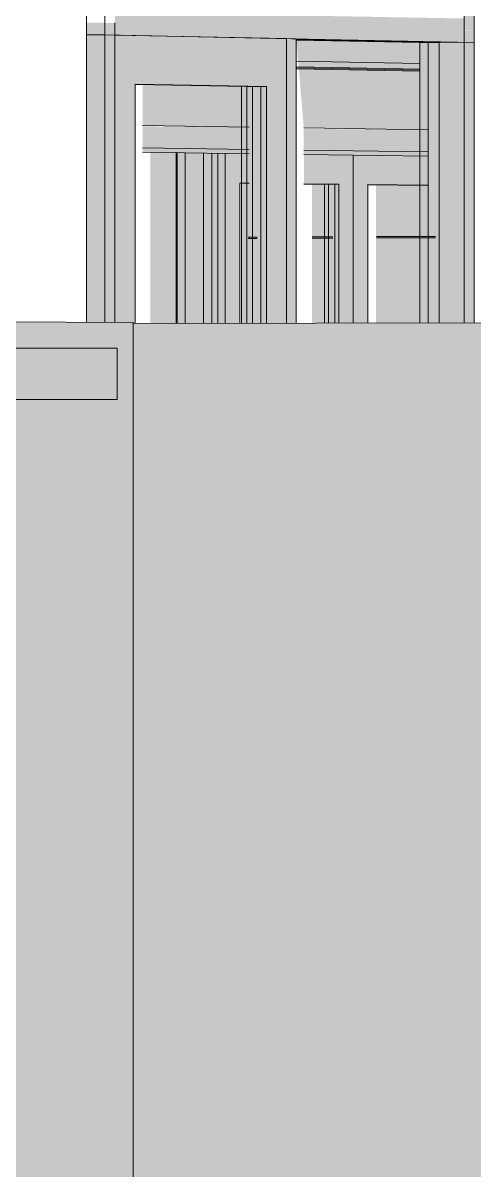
# Model space of a CAD drawing. Header units: inches. Extents: x 30764 to 92544, y -36095 to 66.
# Drawn here: x 92529.17136 to 92529.18697, y 65.97335 to 66.01302 of the extents above; entities that cross this region are included whole.
import ezdxf

# ---------------------------------------------------------------- set-up
doc = ezdxf.new("R2010")
doc.units = ezdxf.units.IN
doc.header["$MEASUREMENT"] = 0
for name, color, linetype, lineweight in [('A-DOOR', 31, 'Continuous', 13), ('A-GLAZ-CURT', 52, 'Continuous', 9), ('A-GLAZ-CWMG', 51, 'Continuous', 9), ('A-WALL-PATT', 111, 'Continuous', 13), ('E-ELEC-EQPM', 71, 'Continuous', 9), ('L-SITE-WALL', 31, 'Continuous', 13), ('S-BEAM', 12, 'Continuous', 9), ('S-COLS', 52, 'Continuous', 9)]:
    doc.layers.add(name, color=color, linetype=linetype, lineweight=lineweight)

# ---------------------------------------------------------------- blocks, each defined once
blk = doc.blocks.new('FP_75-Looking North East Copy 1')
at = {"layer": 'A-WALL-PATT', "lineweight": 9}
for p, q in [((31214.018632, 66.005616), (31214.018316, 66.005615)), ((31214.018632, 66.00557), (31214.018316, 66.005569)), ((31214.021241, 66.005624), (31214.020528, 66.005621)), ((31214.021241, 66.005578), (31214.020528, 66.005576)), ((31214.024802, 66.005634), (31214.022759, 66.005628)), ((31214.024802, 66.005588), (31214.022759, 66.005582))]:
    blk.add_line(p, q, dxfattribs=at)

msp = doc.modelspace()

# ---------------------------------------------------------------- hatches: boundary and pattern name
at = {"layer": 'A-DOOR', "lineweight": 5}
for points in [[(92529.175232, 66.002628), (92529.175246, 66.002646), (92529.175246, 66.010905), (92529.179791, 66.010824), (92529.179791, 66.002634), (92529.180479, 66.002646), (92529.180479, 66.012475), (92529.174546, 66.012597), (92529.174546, 66.002663), (92529.175232, 66.002646)], [(92529.179597, 66.002634), (92529.179791, 66.002646), (92529.179791, 66.010824), (92529.179597, 66.01082), (92529.179597, 66.002646)]]:
    msp.add_hatch(color=256, dxfattribs=at).paths.add_polyline_path(points, flags=0)
at = {"layer": 'A-DOOR', "lineweight": 5, "transparency": 33554496}
h = msp.add_hatch(color=256, dxfattribs=at)
h.paths.add_polyline_path([(92529.179187, 66.008495), (92529.179187, 66.00941), (92529.175502, 66.009441), (92529.175502, 66.008547), (92529.17893, 66.008499)], flags=0)
h.paths.add_polyline_path([(92529.179186, 66.009414), (92529.179159, 66.010836), (92529.175502, 66.010901), (92529.175502, 66.009471), (92529.178929, 66.009418)], flags=0)
for points in [[(92529.177898, 66.002634), (92529.178872, 66.002649), (92529.178873, 66.007481), (92529.178931, 66.007469), (92529.178931, 66.002633), (92529.179597, 66.002646), (92529.179597, 66.010823), (92529.178931, 66.01082), (92529.178931, 66.008486), (92529.177898, 66.008513), (92529.177898, 66.002649)], [(92529.179187, 66.00941), (92529.179186, 66.009414), (92529.17893, 66.009414)], [(92529.179189, 66.007471), (92529.179189, 66.007477), (92529.178932, 66.007475)], [(92529.179158, 66.002639), (92529.179474, 66.002652), (92529.179474, 66.007481), (92529.179158, 66.007484), (92529.179158, 66.002652)], [(92529.18137, 66.002642), (92529.182083, 66.002652), (92529.182083, 66.007448), (92529.18137, 66.007448), (92529.18137, 66.002652)], [(92529.181798, 66.00264), (92529.182152, 66.002649), (92529.182152, 66.007441), (92529.181798, 66.007439), (92529.181798, 66.002649)], [(92529.183578, 66.002645), (92529.185644, 66.002652), (92529.185644, 66.007404), (92529.183578, 66.00743), (92529.183578, 66.002652)], [(92529.18536, 66.007395), (92529.18536, 66.007401), (92529.183685, 66.007416)]]:
    msp.add_hatch(color=256, dxfattribs=at).paths.add_polyline_path(points, flags=0)
at = {"layer": 'A-GLAZ-CURT', "transparency": 33554458}
h = msp.add_hatch(color=256, dxfattribs=at)
h.paths.add_polyline_path([(92529.185358, 66.008409), (92529.185358, 66.009314), (92529.181082, 66.009355), (92529.181083, 66.008468), (92529.183315, 66.008437)], flags=0)
h.paths.add_polyline_path([(92529.185357, 66.009318), (92529.185098, 66.012339), (92529.180826, 66.012426), (92529.181082, 66.009385), (92529.183314, 66.00935)], flags=0)
for points in [[(92529.182152, 66.00264), (92529.183293, 66.002649), (92529.183316, 66.007426), (92529.185098, 66.007369), (92529.185098, 66.002642), (92529.18577, 66.002646), (92529.18577, 66.012343), (92529.185098, 66.012339), (92529.185098, 66.008399), (92529.181084, 66.008468), (92529.181084, 66.007454), (92529.182152, 66.007439), (92529.182152, 66.002649)], [(92529.185358, 66.009314), (92529.185357, 66.009318), (92529.183315, 66.009346)]]:
    msp.add_hatch(color=256, dxfattribs=at).paths.add_polyline_path(points, flags=0)
at = {"layer": 'A-GLAZ-CURT', "lineweight": 5, "transparency": 33554458}
for points in [[(92529.175769, 66.002634), (92529.177238, 66.002652), (92529.177238, 66.008536), (92529.175769, 66.008557), (92529.175769, 66.002652)], [(92529.176974, 66.002633), (92529.177898, 66.002649), (92529.177898, 66.008513), (92529.176974, 66.008526), (92529.176974, 66.002649)]]:
    msp.add_hatch(color=256, dxfattribs=at).paths.add_polyline_path(points, flags=0)
at = {"layer": 'A-GLAZ-CWMG', "lineweight": 5}
for points in [[(92529.186972, 66.012753), (92529.186949, 66.031574), (92529.186635, 66.031562), (92529.186635, 66.01276)], [(92529.180651, 66.012472), (92529.180651, 66.013303), (92529.174546, 66.013412), (92529.174546, 66.012597), (92529.180479, 66.012475)], [(92529.174195, 66.002665), (92529.174195, 66.013025), (92529.173566, 66.013021), (92529.173566, 66.002668)], [(92529.174546, 66.002663), (92529.174546, 66.013017), (92529.174195, 66.013014), (92529.174195, 66.002665), (92529.17429, 66.002664)], [(92529.186635, 66.012348), (92529.186635, 66.013171), (92529.180651, 66.013278), (92529.180651, 66.012472), (92529.185769, 66.012366)], [(92529.186635, 66.002644), (92529.186972, 66.002646), (92529.186972, 66.012753), (92529.186635, 66.01275), (92529.186635, 66.002646)], [(92529.180479, 66.002635), (92529.180823, 66.002646), (92529.180823, 66.012468), (92529.180479, 66.012452), (92529.180479, 66.002646)], [(92529.18577, 66.002643), (92529.186635, 66.002646), (92529.186635, 66.012348), (92529.18577, 66.012341), (92529.18577, 66.002646)]]:
    msp.add_hatch(color=256, dxfattribs=at).paths.add_polyline_path(points, flags=0)
at = {"layer": 'E-ELEC-EQPM'}
h = msp.add_hatch(color=256, dxfattribs=at)
h.paths.add_polyline_path([(92529.161574, 65.970091), (92529.162153, 65.970119), (92529.162153, 65.97193), (92529.174622, 65.972492), (92529.174622, 65.970717), (92529.175177, 65.970743), (92529.175177, 66.00266), (92529.161574, 66.002719), (92529.161574, 65.97072)], flags=0)
h.paths.add_polyline_path([(92529.174622, 66), (92529.162153, 66), (92529.162153, 66.001811), (92529.174622, 66.001775), (92529.174622, 66.00006)], flags=0)
at = {"layer": 'E-ELEC-EQPM', "lineweight": 5}
for points in [[(92529.1882, 65.970904), (92529.1882, 66.002645), (92529.175189, 66.002628), (92529.175189, 65.971097), (92529.182992, 65.970981)], [(92529.173513, 66), (92529.174622, 66), (92529.174622, 66.001775), (92529.162179, 66.001761), (92529.162179, 66), (92529.173512, 66)]]:
    msp.add_hatch(color=256, dxfattribs=at).paths.add_polyline_path(points, flags=0)

# ---------------------------------------------------------------- linework, layer by layer
at = {"layer": 'A-DOOR'}
for p, q in [((92529.174546, 66.002663), (92529.174546, 66.012597)), ((92529.180479, 66.012475), (92529.174546, 66.012597)), ((92529.180479, 66.012475), (92529.180479, 66.002635)), ((92529.175246, 66.010905), (92529.175246, 66.002628)), ((92529.175246, 66.010905), (92529.179791, 66.010824)), ((92529.175247, 66.010894), (92529.179306, 66.010821)), ((92529.179113, 66.01082), (92529.175247, 66.010889)), ((92529.179597, 66.010823), (92529.179113, 66.01082)), ((92529.179113, 66.002633), (92529.179113, 66.01082)), ((92529.179306, 66.010821), (92529.179597, 66.010823)), ((92529.179306, 66.010821), (92529.179306, 66.002634)), ((92529.179791, 66.010824), (92529.179597, 66.010823)), ((92529.179597, 66.010823), (92529.179597, 66.002634)), ((92529.179791, 66.002634), (92529.179791, 66.010824)), ((92529.178365, 66.002635), (92529.178365, 66.008507)), ((92529.182794, 66.002641), (92529.182794, 66.008445)), ((92529.182794, 66.008445), (92529.182794, 66.002641)), ((92529.178872, 66.007483), (92529.178872, 66.002636)), ((92529.178872, 66.007483), (92529.179188, 66.007479)), ((92529.178872, 66.007478), (92529.179189, 66.007474)), ((92529.179189, 66.007471), (92529.178872, 66.007475)), ((92529.181084, 66.007456), (92529.182294, 66.007441)), ((92529.181085, 66.00745), (92529.18194, 66.00744)), ((92529.181798, 66.007439), (92529.181085, 66.007448)), ((92529.182152, 66.007441), (92529.181798, 66.007439)), ((92529.18194, 66.00744), (92529.182152, 66.007441)), ((92529.18194, 66.00744), (92529.18194, 66.00264)), ((92529.182152, 66.007441), (92529.182152, 66.00264)), ((92529.182294, 66.007441), (92529.182161, 66.007441)), ((92529.182294, 66.00264), (92529.182294, 66.007441)), ((92529.181798, 66.00264), (92529.181798, 66.007439)), ((92529.183293, 66.007429), (92529.183293, 66.002642)), ((92529.183293, 66.007429), (92529.185359, 66.007403)), ((92529.183317, 66.007423), (92529.18536, 66.007398)), ((92529.18536, 66.007395), (92529.183317, 66.007421))]:
    msp.add_line(p, q, dxfattribs=at)
at = {"layer": 'A-GLAZ-CURT'}
for p, q in [((92529.18577, 66.012343), (92529.180824, 66.012445)), ((92529.180825, 66.012434), (92529.185386, 66.01234)), ((92529.185386, 66.01234), (92529.18577, 66.012343)), ((92529.185386, 66.01234), (92529.185386, 66.002642)), ((92529.18577, 66.002643), (92529.18577, 66.012343)), ((92529.177614, 66.008517), (92529.177614, 66.002634)), ((92529.177898, 66.002634), (92529.177898, 66.008513))]:
    msp.add_line(p, q, dxfattribs=at)
at = {"layer": 'A-GLAZ-CWMG'}
for p, q in [((92529.186635, 66.031994), (92529.186635, 66.01276)), ((92529.186972, 66.012753), (92529.186972, 66.031976)), ((92529.174195, 66.012605), (92529.174195, 66.013445)), ((92529.174195, 66.013025), (92529.174195, 66.002665)), ((92529.174546, 66.002663), (92529.174546, 66.013017)), ((92529.186972, 66.013164), (92529.186972, 66.012341)), ((92529.173566, 66.012601), (92529.174195, 66.012605)), ((92529.174195, 66.012605), (92529.180651, 66.012472)), ((92529.186635, 66.01276), (92529.186635, 66.002644)), ((92529.186972, 66.002644), (92529.186972, 66.012753)), ((92529.180479, 66.012475), (92529.180823, 66.012468)), ((92529.180479, 66.012475), (92529.180479, 66.002635)), ((92529.180651, 66.012472), (92529.186972, 66.012341)), ((92529.180823, 66.002636), (92529.180823, 66.012468)), ((92529.180826, 66.012426), (92529.185098, 66.012339)), ((92529.185098, 66.012357), (92529.185098, 66.002642)), ((92529.185098, 66.012339), (92529.18577, 66.012343)), ((92529.185098, 66.012339), (92529.185098, 66.002642)), ((92529.18577, 66.012343), (92529.186635, 66.012348)), ((92529.186635, 66.012348), (92529.186972, 66.012341)), ((92529.186635, 66.012348), (92529.186635, 66.002644)), ((92529.186972, 66.002644), (92529.186972, 66.012341)), ((92529.178931, 66.010835), (92529.178931, 66.002633)), ((92529.176974, 66.002633), (92529.176974, 66.008526)), ((92529.178111, 66.00851), (92529.178111, 66.002635)), ((92529.178365, 66.008507), (92529.178365, 66.002635))]:
    msp.add_line(p, q, dxfattribs=at)
at = {"layer": 'E-ELEC-EQPM'}
for p, q in [((92529.175177, 66.00266), (92529.161574, 66.002719)), ((92529.175177, 65.970743), (92529.175177, 66.00266)), ((92529.175189, 66.002628), (92529.1882, 66.002645)), ((92529.162153, 66.001811), (92529.174622, 66.001775)), ((92529.174622, 66.001775), (92529.162179, 66.001763)), ((92529.174622, 66.001775), (92529.174622, 66)), ((92529.174622, 66), (92529.162153, 66))]:
    msp.add_line(p, q, dxfattribs=at)
at = {"layer": 'L-SITE-WALL'}
for p, q in [((92529.173566, 66.002668), (92529.173566, 66.03269)), ((92529.175502, 66.009471), (92529.179186, 66.009414)), ((92529.181082, 66.009385), (92529.185357, 66.009318))]:
    msp.add_line(p, q, dxfattribs=at)
at = {"layer": 'S-BEAM'}
for p, q in [((92529.180826, 66.0117), (92529.185098, 66.011618)), ((92529.180826, 66.011495), (92529.185099, 66.011414)), ((92529.180832, 66.011465), (92529.185104, 66.011384)), ((92529.180832, 66.01143), (92529.185105, 66.011349)), ((92529.175502, 66.008698), (92529.179187, 66.008646)), ((92529.179187, 66.008495), (92529.175502, 66.008547)), ((92529.181082, 66.008619), (92529.185358, 66.008558)), ((92529.185358, 66.008409), (92529.181083, 66.008468))]:
    msp.add_line(p, q, dxfattribs=at)
at = {"layer": 'S-COLS'}
for p, q in [((92529.176667, 66.002635), (92529.176667, 66.008544)), ((92529.176701, 66.002635), (92529.176701, 66.008543))]:
    msp.add_line(p, q, dxfattribs=at)

# ---------------------------------------------------------------- block references
at = {"layer": 'L-SITE-WALL', "lineweight": 9}
msp.add_blockref('FP_75-Looking North East Copy 1', (61315.160842, 0), dxfattribs=at)

doc.saveas('drawing.dxf')
